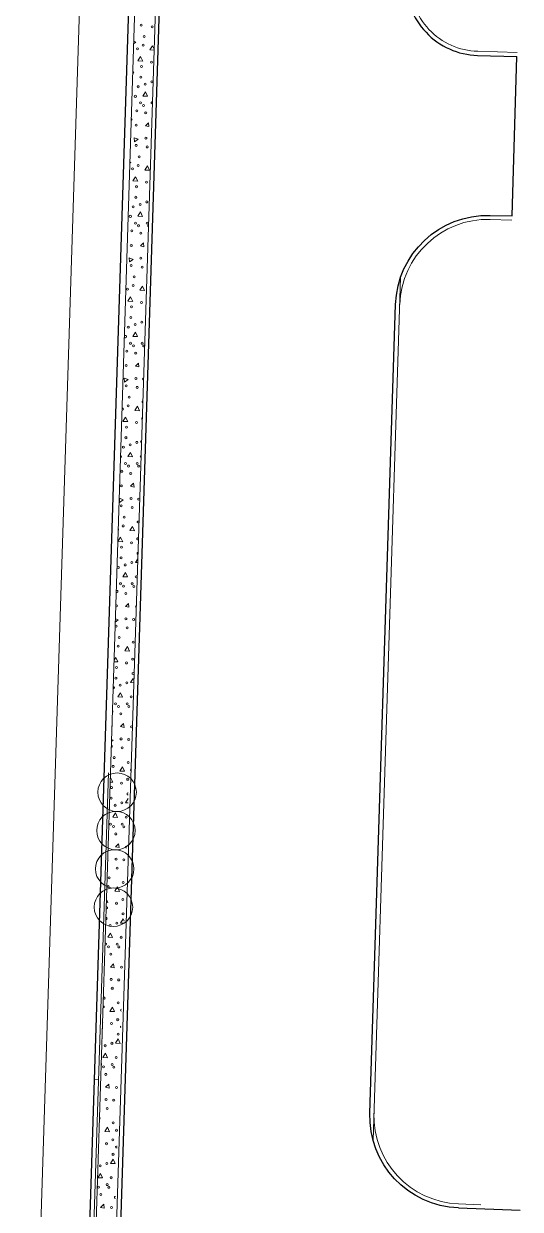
# Model space of a CAD drawing. Extents: x 2536801 to 2538856, y 7112140 to 7131569.
# Drawn here: x 2538328 to 2538408.9, y 7127613.2 to 7127806.4 of the extents above; entities that cross this region are included whole.
import ezdxf

# ---------------------------------------------------------------- set-up
doc = ezdxf.new("R2010")
doc.units = 0
doc.header["$LTSCALE"] = 100
doc.header["$MEASUREMENT"] = 0
for name, color, linetype, lineweight in [('D_BOC_FR', 3, 'Continuous', 13), ('D_BOC_RMP', 1, 'Continuous', 13), ('D_CTB_1', 2, 'Continuous', 0), ('D_DRVWY_1', 6, 'Continuous', 30), ('D_EOS_RMP', 1, 'Continuous', 30), ('D_EOT_RMP', 1, 'Continuous', 13), ('D_FOC_FR', 3, 'Continuous', 30), ('D_RIPRAP_1', 7, 'Continuous', 0)]:
    doc.layers.add(name, color=color, linetype=linetype, lineweight=lineweight)

msp = doc.modelspace()

# ---------------------------------------------------------------- linework, layer by layer
at = {"layer": 'D_BOC_FR', "lineweight": 0}
for p, q in [((2538341.15, 7127547.37), (2538360, 7128139.07)), ((2538384.96, 7127624.41), (2538389.44, 7127765.01))]:
    msp.add_line(p, q, dxfattribs=at)
at = {"layer": 'D_BOC_RMP', "lineweight": 0}
for p, q in [((2538337.46, 7127547.49), (2538341.82, 7127684.3)), ((2538339.56, 7127634.35), (2538340.23, 7127634.32))]:
    msp.add_line(p, q, dxfattribs=at)
at = {"layer": 'D_CTB_1', "linetype": 'Continuous', "lineweight": 13}
for centre in [(2538343.25, 7127681.13), (2538343.05, 7127674.88), (2538342.85, 7127668.63), (2538342.65, 7127662.39)]:
    msp.add_circle(centre, 3.13, dxfattribs=at)
at = {"layer": 'D_DRVWY_1'}
for p, q in [((2538401.98, 7127801.2), (2538408.4, 7127801.02)), ((2538407.59, 7127775.03), (2538408.4, 7127801.02)), ((2538404.04, 7127775.13), (2538407.59, 7127775.03)), ((2538398.87, 7127613.38), (2538408.94, 7127613.01))]:
    msp.add_line(p, q, dxfattribs=at)
at = {"layer": 'D_DRVWY_1', "lineweight": 0}
for p, q in [((2538402, 7127801.86), (2538408.42, 7127801.69)), ((2538404.02, 7127774.46), (2538407.57, 7127774.37)), ((2538398.89, 7127614.05), (2538402.5, 7127613.91))]:
    msp.add_line(p, q, dxfattribs=at)
at = {"layer": 'D_DRVWY_1'}
msp.add_arc((2538402.31, 7127813.19), 12, 178.1749, 268.4076, dxfattribs=at)
at = {"layer": 'D_DRVWY_1', "lineweight": 0}
msp.add_arc((2538402.31, 7127813.19), 11.33, 178.1749, 268.4076, dxfattribs=at)
at = {"layer": 'D_DRVWY_1', "extrusion": (0, 0, -1)}
for centre, start, end in [((-2538403.62, 7127760.14), 1.8251, 91.5924), ((-2538399.42, 7127628.37), 272.1307, 1.8251)]:
    msp.add_arc(centre, 15, start, end, dxfattribs=at)
at = {"layer": 'D_DRVWY_1', "lineweight": 0, "extrusion": (0, 0, -1)}
for centre, start, end in [((-2538403.62, 7127760.14), 1.8251, 91.5924), ((-2538399.42, 7127628.37), 272.1307, 1.8251)]:
    msp.add_arc(centre, 14.33, start, end, dxfattribs=at)
at = {"layer": 'D_EOS_RMP'}
msp.add_line((2538336.8, 7127547.51), (2538350.86, 7127988.73), dxfattribs=at)
at = {"layer": 'D_EOT_RMP'}
msp.add_line((2538328.03, 7127523.44), (2538342.86, 7127988.98), dxfattribs=at)
at = {"layer": 'D_FOC_FR', "color": 3}
msp.add_line((2538333.34, 7127281.42), (2538360.67, 7128139.05), dxfattribs=at)
at = {"layer": 'D_FOC_FR'}
msp.add_line((2538384.43, 7127628.85), (2538388.63, 7127760.61), dxfattribs=at)
at = {"layer": 'D_RIPRAP_1', "color": 7, "linetype": 'Continuous', "lineweight": 0}
for p, q in [((2538347.86, 7127789.74), (2538348.37, 7127790.23)), ((2538348.43, 7127789.61), (2538347.86, 7127789.74)), ((2538348.37, 7127790.23), (2538348.43, 7127789.61)), ((2538347.04, 7127770.15), (2538347.56, 7127770.65)), ((2538347.62, 7127770.02), (2538347.04, 7127770.15)), ((2538347.56, 7127770.65), (2538347.62, 7127770.02)), ((2538346.23, 7127750.57), (2538346.75, 7127751.06)), ((2538346.81, 7127750.44), (2538346.23, 7127750.57)), ((2538346.75, 7127751.06), (2538346.81, 7127750.44)), ((2538345.42, 7127730.98), (2538345.93, 7127731.48)), ((2538345.93, 7127731.48), (2538346, 7127730.85)), ((2538346, 7127730.85), (2538345.42, 7127730.98)), ((2538344.6, 7127711.4), (2538345.12, 7127711.89)), ((2538345.12, 7127711.89), (2538345.18, 7127711.27)), ((2538345.18, 7127711.27), (2538344.6, 7127711.4)), ((2538343.79, 7127691.81), (2538344.31, 7127692.31)), ((2538344.37, 7127691.68), (2538343.79, 7127691.81)), ((2538344.31, 7127692.31), (2538344.37, 7127691.68)), ((2538342.98, 7127672.23), (2538343.49, 7127672.72)), ((2538343.56, 7127672.1), (2538342.98, 7127672.23)), ((2538343.49, 7127672.72), (2538343.56, 7127672.1)), ((2538342.17, 7127652.64), (2538342.68, 7127653.14)), ((2538342.74, 7127652.51), (2538342.17, 7127652.64)), ((2538342.68, 7127653.14), (2538342.74, 7127652.51)), ((2538341.35, 7127633.06), (2538341.87, 7127633.55)), ((2538341.93, 7127632.92), (2538341.35, 7127633.06)), ((2538341.87, 7127633.55), (2538341.93, 7127632.92)), ((2538340.54, 7127613.47), (2538341.06, 7127613.97)), ((2538341.12, 7127613.34), (2538340.54, 7127613.47)), ((2538341.06, 7127613.97), (2538341.12, 7127613.34))]:
    msp.add_line(p, q, dxfattribs=at)
at = {"layer": 'D_RIPRAP_1', "color": 7, "lineweight": 0, "flags": 128}
msp.add_lwpolyline([(2538351.86, 7127988.69), (2538342.16, 7127684.29), (2538337.76, 7127546.43)], dxfattribs=at)
at = {"layer": 'D_RIPRAP_1', "color": 7, "linetype": 'Continuous', "lineweight": 0, "flags": 128}
for points in [[(2538345.95, 7127803.49), (2538346.3, 7127803.35), (2538345.94, 7127803.08)], [(2538349.26, 7127802.06), (2538348.56, 7127802.09), (2538349, 7127802.78), (2538349.27, 7127802.21)], [(2538345.33, 7127783.83), (2538345.49, 7127783.76), (2538345.32, 7127783.64)], [(2538347.23, 7127738.14), (2538347.04, 7127738.15), (2538347.24, 7127738.45)], [(2538346.6, 7127718.55), (2538346.23, 7127718.56), (2538346.62, 7127719.18)], [(2538342.96, 7127709.38), (2538343.41, 7127709.2), (2538342.94, 7127708.85)], [(2538342.74, 7127702.66), (2538343.01, 7127703.08), (2538343.34, 7127702.35), (2538342.73, 7127702.38)], [(2538345.98, 7127698.95), (2538345.42, 7127698.98), (2538345.86, 7127699.67), (2538345.99, 7127699.38)], [(2538342.33, 7127689.72), (2538342.6, 7127689.61), (2538342.32, 7127689.41)], [(2538342.13, 7127683.39), (2538342.19, 7127683.5), (2538342.53, 7127682.77), (2538342.11, 7127682.79)], [(2538345.02, 7127679.37), (2538344.6, 7127679.39), (2538345.04, 7127680.08)], [(2538341.7, 7127670.06), (2538341.79, 7127670.03), (2538341.7, 7127669.97)], [(2538341.5, 7127663.65), (2538341.72, 7127663.18), (2538341.48, 7127663.19)], [(2538344.4, 7127659.78), (2538343.79, 7127659.81), (2538344.23, 7127660.5), (2538344.41, 7127660.12)], [(2538340.86, 7127643.69), (2538340.9, 7127643.6), (2538340.86, 7127643.6)]]:
    msp.add_lwpolyline(points, dxfattribs=at)
for points in [[(2538347.41, 7127800.28), (2538346.63, 7127800.31), (2538347.07, 7127801.01)], [(2538348.21, 7127794.54), (2538347.43, 7127794.58), (2538347.87, 7127795.27)], [(2538346.08, 7127787.11), (2538346.05, 7127787.78), (2538346.66, 7127787.54)], [(2538348.53, 7127782.47), (2538347.75, 7127782.5), (2538348.19, 7127783.2)], [(2538346.6, 7127780.69), (2538345.82, 7127780.73), (2538346.26, 7127781.42)], [(2538347.39, 7127774.96), (2538346.62, 7127774.99), (2538347.06, 7127775.69)], [(2538345.27, 7127767.53), (2538345.23, 7127768.2), (2538345.85, 7127767.95)], [(2538347.71, 7127762.89), (2538346.94, 7127762.92), (2538347.38, 7127763.61)], [(2538345.78, 7127761.11), (2538345, 7127761.14), (2538345.44, 7127761.84)], [(2538346.58, 7127755.37), (2538345.8, 7127755.41), (2538346.24, 7127756.1)], [(2538344.46, 7127747.94), (2538344.42, 7127748.61), (2538345.04, 7127748.37)], [(2538346.9, 7127743.3), (2538346.12, 7127743.33), (2538346.56, 7127744.03)], [(2538344.97, 7127741.52), (2538344.19, 7127741.56), (2538344.63, 7127742.25)], [(2538345.77, 7127735.79), (2538344.99, 7127735.82), (2538345.43, 7127736.51)], [(2538343.64, 7127728.36), (2538343.61, 7127729.03), (2538344.22, 7127728.78)], [(2538346.09, 7127723.72), (2538345.31, 7127723.75), (2538345.75, 7127724.44)], [(2538344.16, 7127721.94), (2538343.38, 7127721.97), (2538343.82, 7127722.67)], [(2538344.96, 7127716.2), (2538344.18, 7127716.24), (2538344.62, 7127716.93)], [(2538345.27, 7127704.13), (2538344.5, 7127704.16), (2538344.94, 7127704.86)], [(2538344.14, 7127696.62), (2538343.37, 7127696.65), (2538343.8, 7127697.34)], [(2538344.46, 7127684.55), (2538343.68, 7127684.58), (2538344.12, 7127685.27)], [(2538343.33, 7127677.03), (2538342.55, 7127677.06), (2538342.99, 7127677.76)], [(2538343.65, 7127664.96), (2538342.87, 7127664.99), (2538343.31, 7127665.69)], [(2538342.52, 7127657.45), (2538341.74, 7127657.48), (2538342.18, 7127658.17)], [(2538342.84, 7127645.38), (2538342.06, 7127645.41), (2538342.5, 7127646.1)], [(2538343.76, 7127640.19), (2538342.98, 7127640.22), (2538343.42, 7127640.92)], [(2538341.7, 7127637.86), (2538340.93, 7127637.89), (2538341.37, 7127638.59)], [(2538342.02, 7127625.79), (2538341.25, 7127625.82), (2538341.69, 7127626.52)], [(2538342.94, 7127620.6), (2538342.17, 7127620.64), (2538342.6, 7127621.33)], [(2538340.89, 7127618.28), (2538340.11, 7127618.31), (2538340.55, 7127619)]]:
    msp.add_lwpolyline(points, close=True, dxfattribs=at)
at = {"layer": 'D_RIPRAP_1', "color": 7, "linetype": 'Continuous', "lineweight": 0}
for centre, radius in [((2538347.18, 7127806.12), 0.163), ((2538347.64, 7127804.27), 0.163), ((2538348.96, 7127805.85), 0.163), ((2538347.49, 7127802.85), 0.163), ((2538346.56, 7127802.28), 0.163), ((2538347.22, 7127799.38), 0.163), ((2538348.83, 7127800.11), 0.163), ((2538347.13, 7127797.66), 0.163), ((2538348.91, 7127796.89), 0.163), ((2538346.69, 7127796.1), 0.163), ((2538347.81, 7127796.51), 0.163), ((2538346.22, 7127794.54), 0.199), ((2538347.06, 7127793.45), 0.163), ((2538347.54, 7127793.04), 0.163), ((2538346.47, 7127792.17), 0.163), ((2538347.9, 7127791.83), 0.163), ((2538346.37, 7127789.82), 0.163), ((2538347.95, 7127787.72), 0.163), ((2538346.36, 7127786.54), 0.163), ((2538348.15, 7127786.27), 0.163), ((2538346.68, 7127783.26), 0.163), ((2538346.83, 7127784.68), 0.163), ((2538345.75, 7127782.7), 0.163), ((2538346.41, 7127779.8), 0.163), ((2538348.02, 7127780.53), 0.163), ((2538346.31, 7127778.07), 0.163), ((2538348.1, 7127777.31), 0.163), ((2538345.88, 7127776.51), 0.163), ((2538347, 7127776.92), 0.163), ((2538345.41, 7127774.96), 0.199), ((2538346.25, 7127773.86), 0.163), ((2538346.73, 7127773.45), 0.163), ((2538348.13, 7127773.86), 0.163), ((2538345.65, 7127772.59), 0.163), ((2538347.09, 7127772.24), 0.163), ((2538345.56, 7127770.23), 0.163), ((2538347.13, 7127768.14), 0.163), ((2538345.55, 7127766.95), 0.163), ((2538347.33, 7127766.68), 0.163), ((2538346.01, 7127765.1), 0.163), ((2538344.94, 7127763.11), 0.163), ((2538345.87, 7127763.68), 0.163), ((2538345.59, 7127760.21), 0.163), ((2538347.2, 7127760.94), 0.163), ((2538345.5, 7127758.49), 0.163), ((2538345.07, 7127756.93), 0.163), ((2538346.19, 7127757.34), 0.163), ((2538347.28, 7127757.72), 0.163), ((2538345.43, 7127754.28), 0.163), ((2538347.32, 7127754.28), 0.163), ((2538344.84, 7127753), 0.163), ((2538345.91, 7127753.87), 0.163), ((2538346.27, 7127752.66), 0.163), ((2538344.74, 7127750.65), 0.163), ((2538346.32, 7127748.55), 0.163), ((2538344.74, 7127747.37), 0.163), ((2538346.52, 7127747.1), 0.163), ((2538345.2, 7127745.51), 0.163), ((2538345.05, 7127744.09), 0.163), ((2538344.78, 7127740.63), 0.163), ((2538346.39, 7127741.36), 0.163), ((2538344.69, 7127738.9), 0.163), ((2538344.26, 7127737.34), 0.163), ((2538345.38, 7127737.75), 0.163), ((2538346.47, 7127738.14), 0.163), ((2538344.03, 7127733.42), 0.163), ((2538344.62, 7127734.69), 0.163), ((2538345.1, 7127734.28), 0.163), ((2538345.46, 7127733.07), 0.163), ((2538346.51, 7127734.69), 0.163), ((2538346.76, 7127734.25), 0.163), ((2538343.93, 7127731.06), 0.163), ((2538345.51, 7127728.97), 0.163), ((2538343.92, 7127727.78), 0.163), ((2538345.71, 7127727.51), 0.163), ((2538346.76, 7127728.88), 0.163), ((2538344.39, 7127725.93), 0.163), ((2538344.24, 7127724.51), 0.163), ((2538345.58, 7127721.77), 0.163), ((2538343.88, 7127719.32), 0.163), ((2538343.97, 7127721.04), 0.163), ((2538343.44, 7127717.76), 0.163), ((2538344.56, 7127718.16), 0.163), ((2538345.66, 7127718.55), 0.163), ((2538346.34, 7127716.23), 0.163), ((2538343.81, 7127715.11), 0.163), ((2538344.29, 7127714.7), 0.163), ((2538344.65, 7127713.49), 0.163), ((2538345.69, 7127715.11), 0.163), ((2538345.95, 7127714.67), 0.163), ((2538343.11, 7127708.2), 0.163), ((2538344.69, 7127709.38), 0.163), ((2538344.89, 7127707.93), 0.163), ((2538345.94, 7127709.29), 0.163), ((2538343.58, 7127706.34), 0.163), ((2538343.43, 7127704.92), 0.163), ((2538345.85, 7127705.58), 0.163), ((2538344.76, 7127702.19), 0.163), ((2538345.78, 7127702.82), 0.163), ((2538343.16, 7127701.46), 0.163), ((2538345.84, 7127700.46), 0.163), ((2538343.06, 7127699.73), 0.163), ((2538343.75, 7127698.58), 0.163), ((2538344.84, 7127698.97), 0.163), ((2538345.53, 7127696.65), 0.163), ((2538343, 7127695.52), 0.163), ((2538343.48, 7127695.11), 0.163), ((2538344.88, 7127695.52), 0.163), ((2538345.14, 7127695.08), 0.163), ((2538343.84, 7127693.9), 0.163), ((2538345.58, 7127691.78), 0.163), ((2538343.88, 7127689.8), 0.163), ((2538344.08, 7127688.34), 0.163), ((2538345.13, 7127689.7), 0.163), ((2538342.76, 7127686.76), 0.163), ((2538342.62, 7127685.34), 0.163), ((2538345.04, 7127685.99), 0.163), ((2538343.95, 7127682.6), 0.163), ((2538344.97, 7127683.23), 0.163), ((2538342.34, 7127681.87), 0.163), ((2538342.25, 7127680.15), 0.163), ((2538342.94, 7127678.99), 0.163), ((2538344.03, 7127679.38), 0.163), ((2538344.71, 7127677.06), 0.163), ((2538342.18, 7127675.94), 0.163), ((2538342.66, 7127675.53), 0.163), ((2538344.07, 7127675.94), 0.163), ((2538344.32, 7127675.5), 0.163), ((2538343.02, 7127674.32), 0.163), ((2538343.07, 7127670.21), 0.163), ((2538344.32, 7127670.12), 0.163), ((2538341.95, 7127667.17), 0.163), ((2538343.27, 7127668.76), 0.163), ((2538341.8, 7127665.75), 0.163), ((2538344.23, 7127666.41), 0.163), ((2538344.16, 7127663.64), 0.163), ((2538343.14, 7127663.02), 0.163), ((2538344.21, 7127661.29), 0.163), ((2538342.12, 7127659.41), 0.163), ((2538343.22, 7127659.8), 0.163), ((2538343.9, 7127657.48), 0.163), ((2538341.85, 7127655.94), 0.163), ((2538343.25, 7127656.35), 0.163), ((2538343.51, 7127655.91), 0.163), ((2538342.21, 7127654.73), 0.163), ((2538343.96, 7127652.61), 0.163), ((2538342.26, 7127650.63), 0.163), ((2538343.5, 7127650.53), 0.163), ((2538342.46, 7127649.17), 0.163), ((2538343.41, 7127646.82), 0.163), ((2538343.34, 7127644.06), 0.163), ((2538342.33, 7127643.43), 0.163), ((2538342.41, 7127640.21), 0.163), ((2538343.4, 7127641.7), 0.163), ((2538341.31, 7127639.82), 0.163), ((2538341.04, 7127636.36), 0.163), ((2538342.44, 7127636.77), 0.163), ((2538342.7, 7127636.33), 0.163), ((2538343.09, 7127637.89), 0.163), ((2538341.4, 7127635.15), 0.163), ((2538343.14, 7127633.02), 0.163), ((2538341.44, 7127631.04), 0.163), ((2538342.69, 7127630.95), 0.163), ((2538341.64, 7127629.59), 0.163), ((2538342.6, 7127627.24), 0.163), ((2538343.16, 7127626.03), 0.163), ((2538341.51, 7127623.85), 0.163), ((2538342.53, 7127624.47), 0.163), ((2538342.58, 7127622.12), 0.163), ((2538340.5, 7127620.24), 0.163), ((2538341.59, 7127620.63), 0.163), ((2538341.63, 7127617.18), 0.163), ((2538342.28, 7127618.31), 0.163), ((2538340.22, 7127616.77), 0.163), ((2538340.58, 7127615.56), 0.163), ((2538341.89, 7127616.74), 0.163), ((2538342.33, 7127613.44), 0.163)]:
    msp.add_circle(centre, radius, dxfattribs=at)
for centre, radius, start, end in [((2538345.78, 7127798.43), 0.163, 274.2937, 82.0564), ((2538348.94, 7127793.45), 0.163, 72.6686, 283.6812), ((2538345.54, 7127790.74), 0.163, 270.7854, 85.5647), ((2538348.39, 7127773.42), 0.163, 102.2031, 254.1467), ((2538344.59, 7127755.37), 0.199, 208.4289, 147.9212), ((2538347.58, 7127753.84), 0.163, 21.9996, 334.3501), ((2538347.57, 7127748.46), 0.163, 93.4757, 262.8741), ((2538347.48, 7127744.75), 0.163, 103.5817, 252.7681), ((2538344.12, 7127743.53), 0.163, 238.9313, 117.4188), ((2538347.41, 7127741.99), 0.163, 110.0318, 246.318), ((2538343.78, 7127735.79), 0.199, 273.0623, 83.2879), ((2538347.15, 7127735.82), 0.163, 88.6293, 267.7204), ((2538346.67, 7127725.16), 0.163, 25.1108, 331.239), ((2538343.31, 7127723.94), 0.163, 310.1689, 46.1812), ((2538346.6, 7127722.4), 0.163, 36.4639, 319.8859), ((2538346.65, 7127720.04), 0.163, 87.9452, 268.4045), ((2538343.22, 7127713.83), 0.163, 222.0564, 134.2937), ((2538343.12, 7127711.48), 0.163, 232.6004, 123.7497), ((2538346.4, 7127711.37), 0.163, 96.5509, 259.7989), ((2538342.63, 7127698.17), 0.163, 257.3426, 99.0076), ((2538342.4, 7127694.25), 0.163, 294.075, 62.2752), ((2538342.3, 7127691.89), 0.163, 303.3317, 53.0185), ((2538342.3, 7127688.61), 0.163, 266.5939, 89.7562), ((2538345.59, 7127684.78), 0.163, 113.4883, 242.8615), ((2538345.02, 7127680.87), 0.163, 72.1252, 284.2246), ((2538341.82, 7127678.59), 0.163, 344.0202, 12.3299), ((2538344.77, 7127672.19), 0.163, 80.8905, 275.4593), ((2538341.53, 7127662.29), 0.163, 240.8466, 115.5036), ((2538341.44, 7127660.56), 0.163, 255.3327, 101.0175), ((2538341.37, 7127656.35), 0.163, 228.6911, 127.659), ((2538340.99, 7127646.17), 0.163, 251.2267, 105.1234), ((2538341.14, 7127647.59), 0.163, 201.9438, 154.4064), ((2538343.97, 7127645.61), 0.163, 97.0979, 259.2519), ((2538340.72, 7127642.7), 0.163, 312.4807, 43.8695), ((2538343.96, 7127642.89), 0.163, 129.2269, 227.1229), ((2538340.62, 7127640.98), 0.163, 337.4528, 18.8973), ((2538340.56, 7127636.77), 0.163, 299.6224, 56.7277), ((2538340.32, 7127628), 0.163, 282.2031, 74.147), ((2538340.18, 7127626.58), 0.163, 328.1799, 28.1702), ((2538343.15, 7127623.31), 0.163, 58.1457, 298.2041), ((2538342.96, 7127615.1), 0.163, 85.1371, 271.2126)]:
    msp.add_arc(centre, radius, start, end, dxfattribs=at)

doc.saveas('drawing.dxf')
